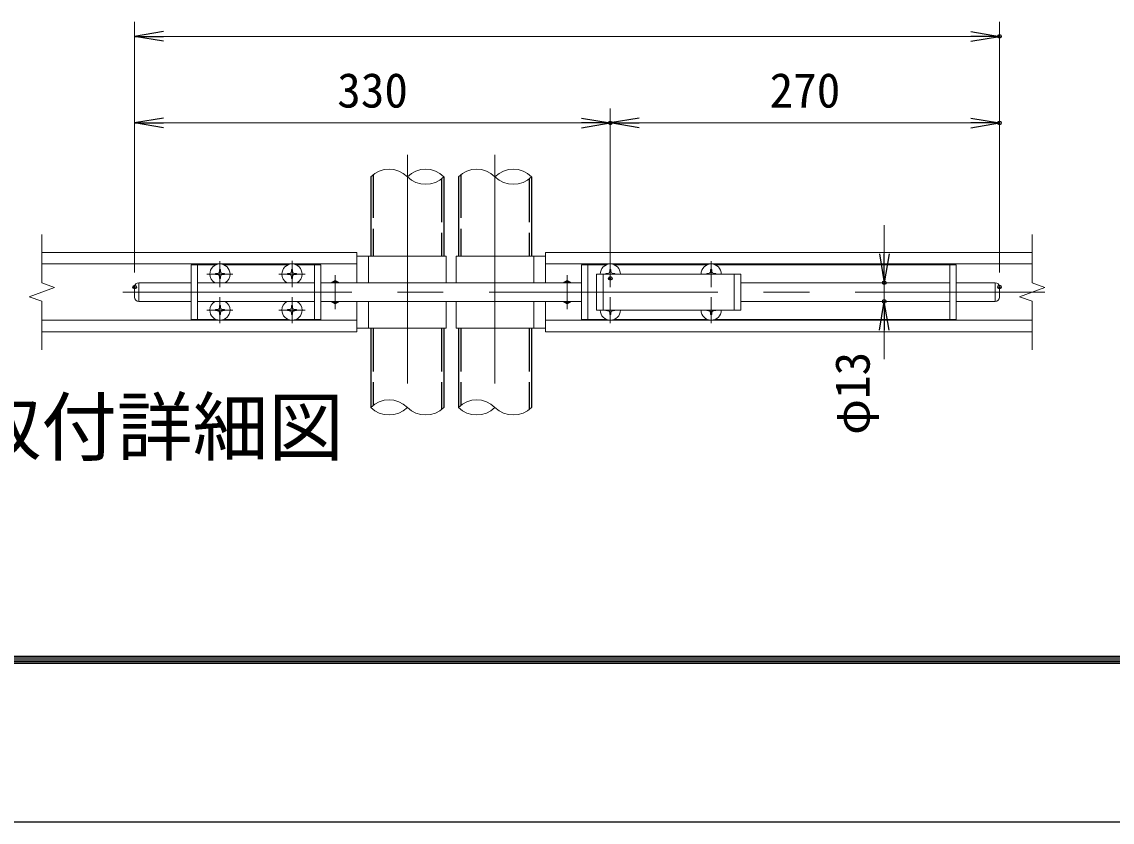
# Model space of a CAD drawing. Units: millimetres, scale not verified, with parts at other scales. Extents: x -4199 to 4201, y -2969 to 2971.
# Drawn here: x -2137 to -625, y -2969 to -1859 of the extents above; entities that cross this region are included whole.
import ezdxf
from ezdxf.enums import TextEntityAlignment as Align

# ---------------------------------------------------------------- set-up
doc = ezdxf.new("R2010")
doc.units = ezdxf.units.MM
doc.header["$LTSCALE"] = 10
doc.header["$PDMODE"] = 32
doc.header["$PDSIZE"] = 5
doc.linetypes.add('DASHED', pattern=[7.5, 6, -1.5])
doc.linetypes.add('USER1', pattern=[50.8, 31.75, -6.35, 6.35, -6.35])
for name, color, linetype, lineweight in [('0-0_D-STR1', 1, 'Continuous', 25), ('0-1_D-STR3', 3, 'Continuous', 13), ('0-2_D-BMK', 2, 'USER1', 13), ('0-3_D-STR-DIM', 7, 'Continuous', 13), ('0-A_D-TTL-TXT', 7, 'Continuous', 25), ('0-C_D-TTL', 2, 'Continuous', 25)]:
    doc.layers.add(name, color=color, linetype=linetype, lineweight=lineweight)
doc.layers.add('0-4_0', color=7, linetype='Continuous')
doc.layers.add('0-5_Defpoints', color=8, linetype='Continuous')
doc.styles.add('ＭＳ ゴシック', font='')
doc.styles.get('ＭＳ ゴシック').set_extended_font_data('MS Gothic')

# ---------------------------------------------------------------- blocks, each defined once
blk = doc.blocks.new('_Open')
at = {"layer": '0-4_0'}
blk.add_line((-10, 1.667), (0, 0), dxfattribs=at)
blk.add_lwpolyline([(-10, -1.667), (0, 0), (-10, 0)], dxfattribs=at)

msp = doc.modelspace()

# ---------------------------------------------------------------- linework, layer by layer
at = {"layer": '0-0_D-STR1', "linetype": 'DASHED'}
for p, q in [((-1650.17, -2071.17), (-1650.17, -2183.99)), ((-1528.57, -2071.17), (-1528.57, -2183.99)), ((-1554.97, -2076.81), (-1554.97, -2183.99)), ((-1433.37, -2076.81), (-1433.37, -2183.99)), ((-1650.17, -2283.99), (-1650.17, -2391.17)), ((-1554.97, -2283.99), (-1554.97, -2396.81)), ((-1528.57, -2283.99), (-1528.57, -2391.17)), ((-1433.37, -2283.99), (-1433.37, -2396.81))]:
    msp.add_line(p, q, dxfattribs=at)
at = {"layer": '0-0_D-STR1'}
for p, q in [((-1653.37, -2073.99), (-1653.37, -2183.99)), ((-1551.77, -2073.99), (-1551.77, -2183.99)), ((-1531.77, -2073.99), (-1531.77, -2183.99)), ((-1430.17, -2073.99), (-1430.17, -2183.99)), ((-1653.37, -2283.99), (-1653.37, -2393.99)), ((-1551.77, -2283.99), (-1551.77, -2393.99)), ((-1551.77, -2283.99), (-1551.77, -2393.99)), ((-1531.77, -2283.99), (-1531.77, -2393.99)), ((-1531.77, -2283.99), (-1531.77, -2393.99)), ((-1430.17, -2283.99), (-1430.17, -2393.99))]:
    msp.add_line(p, q, dxfattribs=at)
at = {"layer": '0-1_D-STR3'}
for p, q in [((-1672.57, -2178.99), (-2109.57, -2178.99)), ((-1672.57, -2178.99), (-1672.57, -2220.99)), ((-1548.57, -2183.99), (-1672.57, -2183.99)), ((-1656.57, -2183.99), (-1656.57, -2220.99)), ((-1548.57, -2183.99), (-1548.57, -2220.99)), ((-1534.97, -2183.99), (-1410.97, -2183.99)), ((-1534.97, -2183.99), (-1534.97, -2220.99)), ((-1426.97, -2183.99), (-1426.97, -2220.99)), ((-1410.97, -2178.99), (-1410.97, -2220.99)), ((-1410.97, -2178.99), (-735.85, -2178.99)), ((-1672.57, -2194.99), (-2109.57, -2194.99)), ((-1902.57, -2195.99), (-1902.57, -2271.99)), ((-1867.77, -2195.99), (-1902.57, -2195.99)), ((-1893.57, -2195.99), (-1893.57, -2271.99)), ((-1863.36, -2202.69), (-1863.41, -2205.28)), ((-1861.78, -2202.69), (-1863.36, -2202.69)), ((-1861.78, -2202.69), (-1861.74, -2205.28)), ((-1858.86, -2208.16), (-1856.27, -2208.2)), ((-1767.77, -2195.99), (-1857.37, -2195.99)), ((-1856.27, -2208.2), (-1856.27, -2208.99)), ((-1766.28, -2208.16), (-1768.87, -2208.2)), ((-1768.87, -2208.2), (-1768.87, -2208.99)), ((-1763.36, -2202.69), (-1763.41, -2205.28)), ((-1761.78, -2202.69), (-1763.36, -2202.69)), ((-1761.78, -2202.69), (-1761.74, -2205.28)), ((-1722.57, -2195.99), (-1757.37, -2195.99)), ((-1731.57, -2195.99), (-1731.57, -2271.99)), ((-1722.57, -2195.99), (-1722.57, -2271.99)), ((-1410.97, -2194.99), (-735.85, -2194.99)), ((-1360.97, -2195.99), (-1360.97, -2271.99)), ((-1360.97, -2195.99), (-1326.17, -2195.99)), ((-1351.97, -2195.99), (-1351.97, -2271.99)), ((-1324.68, -2208.16), (-1327.27, -2208.2)), ((-1327.27, -2208.2), (-1327.27, -2208.99)), ((-1321.76, -2202.69), (-1321.81, -2205.28)), ((-1321.76, -2202.69), (-1320.18, -2202.69)), ((-1320.18, -2202.69), (-1320.14, -2205.28)), ((-1315.77, -2195.99), (-1186.17, -2195.99)), ((-1184.68, -2208.16), (-1187.27, -2208.2)), ((-1187.27, -2208.2), (-1187.27, -2208.99)), ((-1181.76, -2202.69), (-1181.81, -2205.28)), ((-1181.76, -2202.69), (-1180.18, -2202.69)), ((-1180.18, -2202.69), (-1180.14, -2205.28)), ((-1177.26, -2208.16), (-1174.67, -2208.2)), ((-1175.77, -2195.99), (-840.97, -2195.99)), ((-1174.67, -2208.2), (-1174.67, -2208.99)), ((-849.97, -2195.99), (-849.97, -2271.99)), ((-840.97, -2195.99), (-840.97, -2271.99)), ((-1952.07, -2220.99), (-1974.97, -2220.99)), ((-1974.97, -2220.99), (-1974.97, -2246.99)), ((-1952.38, -2220.99), (-1902.57, -2220.99)), ((-1893.57, -2220.99), (-1731.57, -2220.99)), ((-1868.87, -2209.78), (-1868.87, -2208.99)), ((-1866.28, -2209.83), (-1868.87, -2209.78)), ((-1863.36, -2215.29), (-1863.41, -2212.7)), ((-1861.78, -2215.29), (-1863.36, -2215.29)), ((-1861.78, -2215.29), (-1861.74, -2212.7)), ((-1763.36, -2215.29), (-1763.41, -2212.7)), ((-1761.78, -2215.29), (-1763.36, -2215.29)), ((-1761.78, -2215.29), (-1761.74, -2212.7)), ((-1758.86, -2209.83), (-1756.27, -2209.78)), ((-1756.27, -2209.78), (-1756.27, -2208.99)), ((-1722.57, -2220.99), (-1616.87, -2220.99)), ((-1702.57, -2217.79), (-1708.11, -2220.99)), ((-1697.03, -2220.99), (-1702.57, -2217.79)), ((-1617.17, -2220.99), (-1360.97, -2220.99)), ((-1380.97, -2217.79), (-1386.51, -2220.99)), ((-1375.43, -2220.99), (-1380.97, -2217.79)), ((-1339.97, -2208.99), (-1339.97, -2258.99)), ((-1339.97, -2208.99), (-1139.97, -2208.99)), ((-1139.97, -2208.99), (-1139.97, -2258.99)), ((-1139.97, -2220.99), (-849.97, -2220.99)), ((-840.97, -2220.99), (-786.97, -2220.99)), ((-786.97, -2220.99), (-786.97, -2246.99)), ((-1980.97, -2226.99), (-1980.97, -2240.99)), ((-780.97, -2226.99), (-780.97, -2240.99)), ((-1952.07, -2246.99), (-1974.97, -2246.99)), ((-1952.38, -2246.99), (-1902.57, -2246.99)), ((-1893.57, -2246.99), (-1731.57, -2246.99)), ((-1863.36, -2252.69), (-1863.41, -2255.28)), ((-1861.78, -2252.69), (-1863.36, -2252.69)), ((-1861.78, -2252.69), (-1861.74, -2255.28)), ((-1763.36, -2252.69), (-1763.41, -2255.28)), ((-1761.78, -2252.69), (-1763.36, -2252.69)), ((-1761.78, -2252.69), (-1761.74, -2255.28)), ((-1722.57, -2246.99), (-1616.87, -2246.99)), ((-1672.57, -2246.99), (-1672.57, -2288.99)), ((-1656.57, -2246.99), (-1656.57, -2283.99)), ((-1617.17, -2246.99), (-1360.97, -2246.99)), ((-1548.57, -2246.99), (-1548.57, -2283.99)), ((-1534.97, -2246.99), (-1534.97, -2283.99)), ((-1426.97, -2246.99), (-1426.97, -2283.99)), ((-1410.97, -2246.99), (-1410.97, -2288.99)), ((-1139.97, -2246.99), (-849.97, -2246.99)), ((-840.97, -2246.99), (-786.97, -2246.99)), ((-1868.87, -2259.78), (-1868.87, -2258.99)), ((-1866.28, -2259.83), (-1868.87, -2259.78)), ((-1863.36, -2265.29), (-1863.41, -2262.7)), ((-1861.78, -2265.29), (-1863.36, -2265.29)), ((-1861.78, -2265.29), (-1861.74, -2262.7)), ((-1858.86, -2258.16), (-1856.27, -2258.2)), ((-1858.86, -2259.83), (-1856.27, -2259.78)), ((-1856.27, -2258.2), (-1856.27, -2258.99)), ((-1856.27, -2259.78), (-1856.27, -2258.99)), ((-1766.28, -2258.16), (-1768.87, -2258.2)), ((-1768.87, -2258.2), (-1768.87, -2258.99)), ((-1763.36, -2265.29), (-1763.41, -2262.7)), ((-1761.78, -2265.29), (-1763.36, -2265.29)), ((-1761.78, -2265.29), (-1761.74, -2262.7)), ((-1758.86, -2258.16), (-1756.27, -2258.2)), ((-1758.86, -2259.83), (-1756.27, -2259.78)), ((-1756.27, -2258.2), (-1756.27, -2258.99)), ((-1756.27, -2259.78), (-1756.27, -2258.99)), ((-1339.97, -2258.99), (-1139.97, -2258.99)), ((-1327.27, -2259.78), (-1327.27, -2258.99)), ((-1324.68, -2259.83), (-1327.27, -2259.78)), ((-1321.76, -2265.29), (-1321.81, -2262.7)), ((-1321.76, -2265.29), (-1320.18, -2265.29)), ((-1320.18, -2265.29), (-1320.14, -2262.7)), ((-1317.26, -2259.83), (-1314.67, -2259.78)), ((-1314.67, -2259.78), (-1314.67, -2258.99)), ((-1187.27, -2259.78), (-1187.27, -2258.99)), ((-1184.68, -2259.83), (-1187.27, -2259.78)), ((-1181.76, -2265.29), (-1181.81, -2262.7)), ((-1181.76, -2265.29), (-1180.18, -2265.29)), ((-1180.18, -2265.29), (-1180.14, -2262.7)), ((-1177.26, -2259.83), (-1174.67, -2259.78)), ((-1174.67, -2259.78), (-1174.67, -2258.99)), ((-1672.57, -2272.99), (-2109.57, -2272.99)), ((-1867.77, -2271.99), (-1902.57, -2271.99)), ((-1767.77, -2271.99), (-1857.37, -2271.99)), ((-1722.57, -2271.99), (-1757.37, -2271.99)), ((-1548.57, -2283.99), (-1672.57, -2283.99)), ((-1534.97, -2283.99), (-1410.97, -2283.99)), ((-1410.97, -2272.99), (-735.85, -2272.99)), ((-1360.97, -2271.99), (-1326.17, -2271.99)), ((-1315.77, -2271.99), (-1186.17, -2271.99)), ((-1175.77, -2271.99), (-840.97, -2271.99)), ((-1672.57, -2288.99), (-2109.57, -2288.99)), ((-1410.97, -2288.99), (-735.85, -2288.99))]:
    msp.add_line(p, q, dxfattribs=at)
at = {"layer": '0-1_D-STR3', "linetype": 'DASHED'}
for p, q in [((-1330.97, -2208.99), (-1330.97, -2258.99)), ((-1148.97, -2208.99), (-1148.97, -2258.99))]:
    msp.add_line(p, q, dxfattribs=at)
at = {"layer": '0-1_D-STR3'}
for points in [[(-1866.28, -2208.16), (-1868.87, -2208.2), (-1868.87, -2208.99)], [(-1758.86, -2208.16), (-1756.27, -2208.2), (-1756.27, -2208.99)], [(-1317.26, -2208.16), (-1314.67, -2208.2), (-1314.67, -2208.99)], [(-1858.86, -2209.83), (-1856.27, -2209.78), (-1856.27, -2208.99)], [(-1766.28, -2209.83), (-1768.87, -2209.78), (-1768.87, -2208.99)], [(-1708.11, -2246.99), (-1702.57, -2250.19), (-1697.03, -2246.99)], [(-1386.51, -2246.99), (-1380.97, -2250.19), (-1375.43, -2246.99)], [(-1866.28, -2258.16), (-1868.87, -2258.2), (-1868.87, -2258.99)], [(-1766.28, -2259.83), (-1768.87, -2259.78), (-1768.87, -2258.99)]]:
    msp.add_lwpolyline(points, dxfattribs=at)
for centre, radius, start, end in [((-1862.57, -2208.99), 14, 0, 180), ((-1866.38, -2205.18), 2.98, 270, 0), ((-1858.76, -2205.18), 2.98, 180, 270), ((-1762.57, -2208.99), 14, 0, 180), ((-1766.38, -2205.18), 2.98, 270, 0), ((-1758.76, -2205.18), 2.98, 180, 270), ((-1320.97, -2208.99), 14, 0, 180), ((-1324.78, -2205.18), 2.98, 270, 0), ((-1317.16, -2205.18), 2.98, 180, 270), ((-1180.97, -2208.99), 14, 0, 180), ((-1184.78, -2205.18), 2.98, 270, 0), ((-1177.16, -2205.18), 2.98, 180, 270), ((-1974.97, -2226.99), 6, 90, 180), ((-1862.57, -2208.99), 14, 180, 238.99728), ((-1866.38, -2212.8), 2.98, 0, 90), ((-1858.76, -2212.8), 2.98, 90, 180), ((-1862.57, -2208.99), 14, 301.00272, 0), ((-1762.57, -2208.99), 14, 180, 238.99728), ((-1766.38, -2212.8), 2.98, 0, 90), ((-1758.76, -2212.8), 2.98, 90, 180), ((-1762.57, -2208.99), 14, 301.00272, 0), ((-1702.57, -2233.99), 14.07, 67.52593, 112.47407), ((-1380.97, -2233.99), 14.07, 67.52593, 112.47407), ((-786.97, -2226.99), 6, 0, 90), ((-1974.97, -2240.99), 6, 180, 270), ((-1862.57, -2258.99), 14, 121.00272, 180), ((-1862.57, -2258.99), 14, 0, 58.99728), ((-1762.57, -2258.99), 14, 121.00272, 180), ((-1762.57, -2258.99), 14, 0, 58.99728), ((-1702.57, -2233.99), 14.07, 247.52593, 292.47407), ((-1380.97, -2233.99), 14.07, 247.52593, 292.47407), ((-786.97, -2240.99), 6, 270, 0), ((-1862.57, -2258.99), 14, 180, 0), ((-1866.38, -2255.18), 2.98, 270, 0), ((-1866.38, -2262.8), 2.98, 0, 90), ((-1858.76, -2255.18), 2.98, 180, 270), ((-1858.76, -2262.8), 2.98, 90, 180), ((-1762.57, -2258.99), 14, 180, 0), ((-1766.38, -2255.18), 2.98, 270, 0), ((-1766.38, -2262.8), 2.98, 0, 90), ((-1758.76, -2255.18), 2.98, 180, 270), ((-1758.76, -2262.8), 2.98, 90, 180), ((-1320.97, -2258.99), 14, 180, 0), ((-1324.78, -2262.8), 2.98, 0, 90), ((-1317.16, -2262.8), 2.98, 90, 180), ((-1180.97, -2258.99), 14, 180, 0), ((-1184.78, -2262.8), 2.98, 0, 90), ((-1177.16, -2262.8), 2.98, 90, 180)]:
    msp.add_arc(centre, radius, start, end, dxfattribs=at)
at = {"layer": '0-2_D-BMK'}
for p, q in [((-1602.57, -2043.4), (-1602.57, -2414.57)), ((-1480.97, -2043.4), (-1480.97, -2414.57)), ((-1862.57, -2227.21), (-1862.57, -2190.95)), ((-1762.57, -2227.12), (-1762.57, -2190.86)), ((-1320.97, -2227.21), (-1320.97, -2190.95)), ((-1180.97, -2227.21), (-1180.97, -2190.95)), ((-1880.79, -2208.99), (-1844.53, -2208.99)), ((-1780.79, -2208.99), (-1744.53, -2208.99)), ((-1702.57, -2210.41), (-1702.57, -2257.57)), ((-1380.97, -2210.41), (-1380.97, -2257.57)), ((-1997.21, -2233.99), (-718.31, -2233.99)), ((-1862.57, -2277.12), (-1862.57, -2240.86)), ((-1762.57, -2277.12), (-1762.57, -2240.86)), ((-1320.97, -2277.21), (-1320.97, -2240.95)), ((-1180.97, -2277.21), (-1180.97, -2240.95)), ((-1880.79, -2258.99), (-1844.53, -2258.99)), ((-1780.79, -2258.99), (-1744.53, -2258.99))]:
    msp.add_line(p, q, dxfattribs=at)
at = {"layer": '0-3_D-STR-DIM'}
for p, q in [((-1980.97, -2206.99), (-1980.97, -1859.25)), ((-780.97, -2206.99), (-780.97, -1859.25)), ((-1940.97, -1879.25), (-820.97, -1879.25)), ((-1980.97, -2206.99), (-1980.97, -1979.25)), ((-1320.97, -2194.99), (-1320.97, -1979.25)), ((-1320.97, -2194.99), (-1320.97, -1979.25)), ((-780.97, -2206.99), (-780.97, -1979.25)), ((-1940.97, -1999.25), (-1360.97, -1999.25)), ((-1280.97, -1999.25), (-820.97, -1999.25)), ((-940.94, -2180.99), (-940.94, -2140.99)), ((-2109.57, -2221.16), (-2109.57, -2153.99)), ((-735.85, -2221.16), (-735.85, -2153.99)), ((-2091.95, -2227.58), (-2109.57, -2221.16)), ((-940.94, -2246.99), (-940.94, -2220.99)), ((-718.23, -2227.58), (-735.85, -2221.16)), ((-2127.18, -2240.4), (-2091.95, -2227.58)), ((-753.47, -2240.4), (-718.23, -2227.58)), ((-2109.57, -2246.82), (-2127.18, -2240.4)), ((-2109.57, -2313.99), (-2109.57, -2246.82)), ((-735.85, -2246.82), (-753.47, -2240.4)), ((-735.85, -2313.99), (-735.85, -2246.82)), ((-940.94, -2286.99), (-940.94, -2326.99))]:
    msp.add_line(p, q, dxfattribs=at)
for centre, start, end in [((-1627.97, -2099.55), 45.18146, 134.81854), ((-1577.17, -2099.55), 45.18146, 134.81854), ((-1506.37, -2099.55), 45.18146, 134.81854), ((-1455.57, -2099.55), 45.18146, 134.81854), ((-1577.17, -2048.43), 225.18146, 314.81854), ((-1455.57, -2048.43), 225.18146, 314.81854), ((-1627.97, -2419.55), 45.18146, 134.81854), ((-1506.37, -2419.55), 45.18146, 134.81854), ((-1627.97, -2368.43), 225.18146, 314.81854), ((-1577.17, -2368.43), 225.18146, 314.81854), ((-1506.37, -2368.43), 225.18146, 314.81854), ((-1455.57, -2368.43), 225.18146, 314.81854)]:
    msp.add_arc(centre, 36.03, start, end, dxfattribs=at)
at = {"layer": '0-5_Defpoints'}
for p in [(-780.97, -1879.25), (-1320.97, -1999.25), (-780.97, -1999.25), (-1320.97, -2214.99), (-940.94, -2220.99), (-940.94, -2220.99), (-1980.97, -2226.99), (-780.97, -2226.99), (-940.94, -2246.99)]:
    msp.add_point(p, dxfattribs=at)
at = {"layer": '0-C_D-TTL'}
for points in [[(-4199.32, 2970.57), (4200.68, 2970.57), (4200.68, -2969.43), (-4199.32, -2969.43)], [(-3929.32, 2750.57), (3930.68, 2750.57), (3930.68, -2749.43), (-3929.32, -2749.43)], [(-3926.82, 2748.07), (3928.18, 2748.07), (3928.18, -2746.93), (-3926.82, -2746.93)], [(-3924.32, 2745.57), (3925.68, 2745.57), (3925.68, -2744.43), (-3924.32, -2744.43)], [(-3921.82, 2743.07), (3923.18, 2743.07), (3923.18, -2741.93), (-3921.82, -2741.93)], [(-3919.32, 2740.57), (3920.68, 2740.57), (3920.68, -2739.43), (-3919.32, -2739.43)]]:
    msp.add_lwpolyline(points, close=True, dxfattribs=at)

# ---------------------------------------------------------------- block references
at = {"layer": '0-3_D-STR-DIM', "xscale": 4, "yscale": 4}
for p, rotation in [((-1980.97, -1879.25), 180), ((-1980.97, -1999.25), 180), ((-1320.97, -1999.25), 180), ((-940.94, -2220.99), 270), ((-940.94, -2246.99), 90)]:
    msp.add_blockref('_Open', p, dxfattribs=dict(at, rotation=rotation))
for p in [(-780.97, -1879.25), (-1320.97, -1999.25), (-780.97, -1999.25)]:
    msp.add_blockref('_Open', p, dxfattribs=at)

# ---------------------------------------------------------------- texts
at = {"layer": '0-3_D-STR-DIM', "style": 'ＭＳ ゴシック'}
for s, p in [('330', (-1699.85, -1992.5)), ('270', (-1099.97, -1992.5))]:
    msp.add_text(s, height=48.09, dxfattribs=at).set_placement(p, align=Align.BOTTOM_LEFT)
msp.add_text('φ13', height=48.09, rotation=90, dxfattribs=at).set_placement((-946.65, -2432.05), align=Align.BOTTOM_LEFT)
at = {"layer": '0-A_D-TTL-TXT', "style": 'ＭＳ ゴシック'}
msp.add_text('カンヌキ取付詳細図', height=76.98, dxfattribs=at).set_placement((-2635.61, -2482.75), align=Align.BOTTOM_LEFT)

doc.saveas('drawing.dxf')
